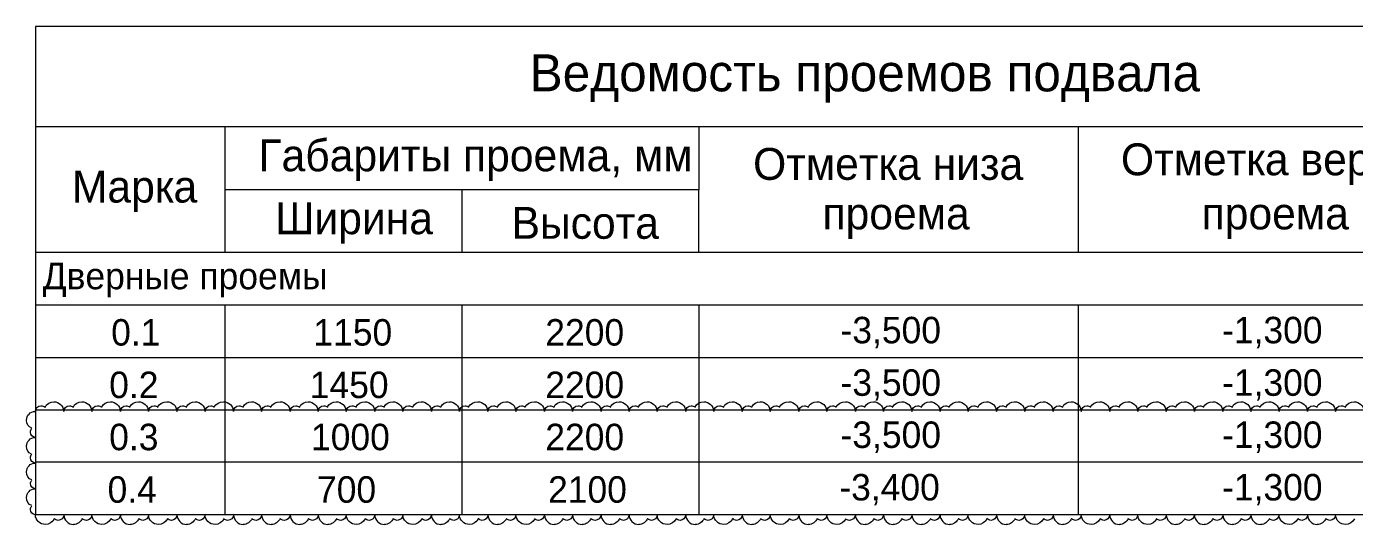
# Model space of a CAD drawing. Header units: millimetres. Extents: x -401725 to 250493, y 305116 to 802890.
# Drawn here: x -375120.19 to -375114.68, y 508966.06 to 508968.13 of the extents above; entities that cross this region are included whole.
import ezdxf

# ---------------------------------------------------------------- set-up
doc = ezdxf.new("R2010")
doc.units = ezdxf.units.MM
doc.layers.add('PDF _Геометрия', color=7, linetype='Continuous', true_color=0x1d1d1d)
doc.layers.add('PDF _Текст', color=7, linetype='Continuous')

msp = doc.modelspace()

# ---------------------------------------------------------------- linework, layer by layer
at = {"layer": 'PDF _Геометрия', "color": 7, "lineweight": 9}
for points in [[(-375120.1564, 508968.1271), (-375120.1564, 508967.7105)], [(-375113.4631, 508968.1271), (-375120.1561, 508968.1271)], [(-375113.4633, 508967.7105), (-375120.1564, 508967.7105), (-375120.1564, 508966.0972)], [(-375119.3697, 508967.7105), (-375119.3697, 508967.4488)], [(-375117.3997, 508967.7105), (-375117.3997, 508967.4488)], [(-375115.8247, 508967.7105), (-375115.8247, 508967.4488)], [(-375119.3697, 508967.4488), (-375119.3697, 508967.1871)], [(-375117.3997, 508967.1871), (-375117.3997, 508967.4488), (-375118.3847, 508967.4488), (-375119.3696, 508967.4488)], [(-375118.3847, 508967.4488), (-375118.3847, 508967.1871)], [(-375115.8247, 508967.4488), (-375115.8247, 508967.1871)], [(-375113.4631, 508967.1871), (-375114.2514, 508967.1871), (-375115.8246, 508967.1871), (-375117.3996, 508967.1871), (-375118.3845, 508967.1871), (-375119.3695, 508967.1871), (-375120.1561, 508967.1871)], [(-375113.4631, 508966.9688), (-375114.2514, 508966.9688), (-375115.8246, 508966.9688), (-375117.3996, 508966.9688), (-375118.3845, 508966.9688), (-375119.3695, 508966.9688), (-375120.1561, 508966.9688)], [(-375119.3697, 508966.9688), (-375119.3697, 508966.7505)], [(-375118.3847, 508966.9688), (-375118.3847, 508966.7505)], [(-375117.3997, 508966.9688), (-375117.3997, 508966.7505)], [(-375115.8247, 508966.9688), (-375115.8247, 508966.7505)], [(-375113.4631, 508966.7505), (-375114.2514, 508966.7505), (-375115.8246, 508966.7505), (-375117.3996, 508966.7505), (-375118.3845, 508966.7505), (-375119.3695, 508966.7505), (-375120.1561, 508966.7505)], [(-375119.3697, 508966.7505), (-375119.3697, 508966.5321)], [(-375118.3847, 508966.7505), (-375118.3847, 508966.5321)], [(-375117.3997, 508966.7505), (-375117.3997, 508966.5321)], [(-375115.8247, 508966.7505), (-375115.8247, 508966.5321)], [(-375113.4631, 508966.5321), (-375114.2514, 508966.5321), (-375115.8246, 508966.5321), (-375117.3996, 508966.5321), (-375118.3845, 508966.5321), (-375119.3695, 508966.5321), (-375120.1561, 508966.5321)], [(-375119.3697, 508966.5321), (-375119.3697, 508966.3155)], [(-375118.3847, 508966.5321), (-375118.3847, 508966.3155)], [(-375117.3997, 508966.5321), (-375117.3997, 508966.3155)], [(-375115.8247, 508966.5321), (-375115.8247, 508966.3155)], [(-375113.4631, 508966.3155), (-375114.2514, 508966.3155), (-375115.8246, 508966.3155), (-375117.3996, 508966.3155), (-375118.3845, 508966.3155), (-375119.3695, 508966.3155), (-375120.1561, 508966.3155)], [(-375119.3697, 508966.3155), (-375119.3697, 508966.0971)], [(-375118.3847, 508966.3155), (-375118.3847, 508966.0971)], [(-375117.3997, 508966.3155), (-375117.3997, 508966.0971)], [(-375115.8247, 508966.3155), (-375115.8247, 508966.0971)], [(-375113.4631, 508966.0971), (-375120.1561, 508966.0971)]]:
    msp.add_lwpolyline(points, dxfattribs=at)
at = {"layer": 'PDF _Геометрия', "color": 1, "lineweight": 9}
for points in [[(-375120.1564, 508966.5271), (-375120.1564, 508966.5271)], [(-375120.0381, 508966.5271), (-375120.0381, 508966.5271)], [(-375119.9214, 508966.5271), (-375119.9214, 508966.5271)], [(-375119.8031, 508966.5271), (-375119.8031, 508966.5271)], [(-375119.6864, 508966.5271), (-375119.6864, 508966.5271)], [(-375119.5681, 508966.5271), (-375119.5681, 508966.5271)], [(-375119.4514, 508966.5271), (-375119.4514, 508966.5271)], [(-375119.3331, 508966.5271), (-375119.3331, 508966.5271)], [(-375119.2164, 508966.5271), (-375119.2164, 508966.5271)], [(-375119.0981, 508966.5271), (-375119.0981, 508966.5271)], [(-375118.9814, 508966.5271), (-375118.9814, 508966.5271)], [(-375118.8647, 508966.5271), (-375118.8647, 508966.5271)], [(-375118.7464, 508966.5271), (-375118.7464, 508966.5271)], [(-375118.6297, 508966.5271), (-375118.6297, 508966.5271)], [(-375118.5114, 508966.5271), (-375118.5114, 508966.5271)], [(-375118.3947, 508966.5271), (-375118.3947, 508966.5271)], [(-375118.2764, 508966.5271), (-375118.2764, 508966.5271)], [(-375118.1597, 508966.5271), (-375118.1597, 508966.5271)], [(-375118.0414, 508966.5271), (-375118.0414, 508966.5271)], [(-375117.9247, 508966.5271), (-375117.9247, 508966.5271)], [(-375117.8064, 508966.5271), (-375117.8064, 508966.5271)], [(-375117.6897, 508966.5271), (-375117.6897, 508966.5271)], [(-375117.5731, 508966.5271), (-375117.5731, 508966.5271)], [(-375117.4547, 508966.5271), (-375117.4547, 508966.5271)], [(-375117.3381, 508966.5271), (-375117.3381, 508966.5271)], [(-375117.2197, 508966.5271), (-375117.2197, 508966.5271)], [(-375117.1031, 508966.5271), (-375117.1031, 508966.5271)], [(-375116.9847, 508966.5271), (-375116.9847, 508966.5271)], [(-375116.8681, 508966.5271), (-375116.8681, 508966.5271)], [(-375116.7497, 508966.5271), (-375116.7497, 508966.5271)], [(-375116.6331, 508966.5271), (-375116.6331, 508966.5271)], [(-375116.5147, 508966.5271), (-375116.5147, 508966.5271)], [(-375116.3981, 508966.5271), (-375116.3981, 508966.5271)], [(-375116.2814, 508966.5271), (-375116.2814, 508966.5271)], [(-375116.1631, 508966.5271), (-375116.1631, 508966.5271)], [(-375116.0464, 508966.5271), (-375116.0464, 508966.5271)], [(-375115.9281, 508966.5271), (-375115.9281, 508966.5271)], [(-375115.8114, 508966.5271), (-375115.8114, 508966.5271)], [(-375115.6931, 508966.5271), (-375115.6931, 508966.5271)], [(-375115.5764, 508966.5271), (-375115.5764, 508966.5271)], [(-375115.4581, 508966.5271), (-375115.4581, 508966.5271)], [(-375115.3414, 508966.5271), (-375115.3414, 508966.5271)], [(-375115.2231, 508966.5271), (-375115.2231, 508966.5271)], [(-375115.1064, 508966.5271), (-375115.1064, 508966.5271)], [(-375114.9897, 508966.5271), (-375114.9897, 508966.5271)], [(-375114.8714, 508966.5271), (-375114.8714, 508966.5271)], [(-375114.7547, 508966.5271), (-375114.7547, 508966.5271)]]:
    msp.add_lwpolyline(points, dxfattribs=at)
for centre in [(-375119.9975, 508966.0977), (-375119.7625, 508966.0977), (-375119.5275, 508966.0977), (-375119.2925, 508966.0977), (-375119.1758, 508966.0977), (-375119.0575, 508966.0977), (-375118.9408, 508966.0977), (-375118.7058, 508966.0977), (-375118.4708, 508966.0977), (-375118.2358, 508966.0977), (-375118.0008, 508966.0977), (-375117.8842, 508966.0977), (-375117.7658, 508966.0977), (-375117.6492, 508966.0977), (-375117.4142, 508966.0977), (-375117.1792, 508966.0977), (-375116.9442, 508966.0977), (-375116.7092, 508966.0977), (-375116.5925, 508966.0977), (-375116.4742, 508966.0977), (-375116.3575, 508966.0977), (-375116.1225, 508966.0977), (-375115.8875, 508966.0977), (-375115.6525, 508966.0977), (-375115.4175, 508966.0977), (-375115.3008, 508966.0977), (-375115.1825, 508966.0977), (-375115.0658, 508966.0977), (-375114.8308, 508966.0977)]:
    msp.add_arc(centre, 0.0406, 180.7811, 269.2189, dxfattribs=at)
for points in [[(-375120.1564, 508966.5271), (-375120.1564, 508966.5404), (-375120.1464, 508966.5504), (-375120.1331, 508966.5504)], [(-375120.1331, 508966.5504), (-375120.1264, 508966.5504), (-375120.1214, 508966.5488), (-375120.1164, 508966.5454)], [(-375120.1164, 508966.5438), (-375120.1097, 508966.5588), (-375120.0947, 508966.5671), (-375120.0797, 508966.5671)], [(-375120.0797, 508966.5671), (-375120.0581, 508966.5671), (-375120.0397, 508966.5505), (-375120.0381, 508966.5271)], [(-375120.0381, 508966.5271), (-375120.0381, 508966.5405), (-375120.0281, 508966.5505), (-375120.0147, 508966.5505)], [(-375120.0147, 508966.5505), (-375120.0097, 508966.5505), (-375120.0047, 508966.5488), (-375119.9997, 508966.5455)], [(-375119.9997, 508966.5438), (-375119.9931, 508966.5588), (-375119.9781, 508966.5671), (-375119.9631, 508966.5671)], [(-375119.9631, 508966.5671), (-375119.9414, 508966.5671), (-375119.9231, 508966.5505), (-375119.9214, 508966.5271)], [(-375119.9214, 508966.5271), (-375119.9214, 508966.5405), (-375119.9114, 508966.5505), (-375119.8981, 508966.5505)], [(-375119.8981, 508966.5505), (-375119.8914, 508966.5505), (-375119.8864, 508966.5488), (-375119.8814, 508966.5455)], [(-375119.8814, 508966.5438), (-375119.8747, 508966.5588), (-375119.8597, 508966.5671), (-375119.8447, 508966.5671)], [(-375119.8447, 508966.5671), (-375119.8231, 508966.5671), (-375119.8047, 508966.5505), (-375119.8031, 508966.5271)], [(-375119.8031, 508966.5271), (-375119.8031, 508966.5405), (-375119.7931, 508966.5505), (-375119.7797, 508966.5505)], [(-375119.7797, 508966.5505), (-375119.7747, 508966.5505), (-375119.7697, 508966.5488), (-375119.7647, 508966.5455)], [(-375119.7647, 508966.5438), (-375119.7581, 508966.5588), (-375119.7431, 508966.5671), (-375119.7281, 508966.5671)], [(-375119.7281, 508966.5671), (-375119.7064, 508966.5671), (-375119.6881, 508966.5505), (-375119.6864, 508966.5271)], [(-375119.6864, 508966.5271), (-375119.6864, 508966.5405), (-375119.6764, 508966.5505), (-375119.6631, 508966.5505)], [(-375119.6631, 508966.5505), (-375119.6581, 508966.5505), (-375119.6514, 508966.5488), (-375119.6481, 508966.5438)], [(-375119.6481, 508966.5455), (-375119.6414, 508966.5588), (-375119.6264, 508966.5671), (-375119.6097, 508966.5671)], [(-375119.6097, 508966.5671), (-375119.5881, 508966.5671), (-375119.5697, 508966.5505), (-375119.5681, 508966.5271)], [(-375119.5681, 508966.5271), (-375119.5681, 508966.5405), (-375119.5581, 508966.5505), (-375119.5447, 508966.5505)], [(-375119.5447, 508966.5505), (-375119.5397, 508966.5505), (-375119.5347, 508966.5488), (-375119.5297, 508966.5455)], [(-375119.5297, 508966.5438), (-375119.5231, 508966.5588), (-375119.5081, 508966.5671), (-375119.4931, 508966.5671)], [(-375119.4931, 508966.5671), (-375119.4714, 508966.5671), (-375119.4531, 508966.5505), (-375119.4514, 508966.5271)], [(-375119.4514, 508966.5271), (-375119.4514, 508966.5405), (-375119.4414, 508966.5505), (-375119.4281, 508966.5505)], [(-375119.4281, 508966.5505), (-375119.4231, 508966.5505), (-375119.4164, 508966.5488), (-375119.4131, 508966.5438)], [(-375119.4131, 508966.5455), (-375119.4064, 508966.5588), (-375119.3914, 508966.5671), (-375119.3747, 508966.5671)], [(-375119.3747, 508966.5671), (-375119.3531, 508966.5671), (-375119.3347, 508966.5505), (-375119.3331, 508966.5271)], [(-375119.3331, 508966.5271), (-375119.3331, 508966.5405), (-375119.3231, 508966.5505), (-375119.3097, 508966.5505)], [(-375119.3097, 508966.5505), (-375119.3047, 508966.5505), (-375119.2997, 508966.5488), (-375119.2947, 508966.5455)], [(-375119.2947, 508966.5438), (-375119.2881, 508966.5588), (-375119.2731, 508966.5671), (-375119.2581, 508966.5671)], [(-375119.2581, 508966.5671), (-375119.2364, 508966.5671), (-375119.2181, 508966.5505), (-375119.2164, 508966.5271)], [(-375119.2164, 508966.5271), (-375119.2164, 508966.5405), (-375119.2064, 508966.5505), (-375119.1931, 508966.5505)], [(-375119.1931, 508966.5505), (-375119.1881, 508966.5505), (-375119.1814, 508966.5488), (-375119.1781, 508966.5438)], [(-375119.1781, 508966.5455), (-375119.1714, 508966.5588), (-375119.1564, 508966.5671), (-375119.1397, 508966.5671)], [(-375119.1397, 508966.5671), (-375119.1181, 508966.5671), (-375119.0997, 508966.5505), (-375119.0981, 508966.5271)], [(-375119.0981, 508966.5271), (-375119.0981, 508966.5405), (-375119.0881, 508966.5505), (-375119.0747, 508966.5505)], [(-375119.0747, 508966.5505), (-375119.0697, 508966.5505), (-375119.0647, 508966.5488), (-375119.0597, 508966.5455)], [(-375119.0597, 508966.5438), (-375119.0531, 508966.5588), (-375119.0381, 508966.5671), (-375119.0231, 508966.5671)], [(-375119.0231, 508966.5671), (-375119.0014, 508966.5671), (-375118.9831, 508966.5505), (-375118.9814, 508966.5271)], [(-375118.9814, 508966.5271), (-375118.9814, 508966.5405), (-375118.9714, 508966.5505), (-375118.9581, 508966.5505)], [(-375118.9581, 508966.5505), (-375118.9531, 508966.5505), (-375118.9464, 508966.5488), (-375118.9431, 508966.5438)], [(-375118.9431, 508966.5455), (-375118.9364, 508966.5588), (-375118.9214, 508966.5671), (-375118.9064, 508966.5671)], [(-375118.9064, 508966.5671), (-375118.8847, 508966.5671), (-375118.8664, 508966.5505), (-375118.8647, 508966.5271)], [(-375118.8647, 508966.5271), (-375118.8647, 508966.5405), (-375118.8547, 508966.5505), (-375118.8414, 508966.5505)], [(-375118.8414, 508966.5505), (-375118.8347, 508966.5505), (-375118.8297, 508966.5488), (-375118.8247, 508966.5455)], [(-375118.8247, 508966.5438), (-375118.8181, 508966.5588), (-375118.8031, 508966.5671), (-375118.7881, 508966.5671)], [(-375118.7881, 508966.5671), (-375118.7664, 508966.5671), (-375118.7481, 508966.5505), (-375118.7464, 508966.5271)], [(-375118.7464, 508966.5271), (-375118.7464, 508966.5405), (-375118.7364, 508966.5505), (-375118.7231, 508966.5505)], [(-375118.7231, 508966.5505), (-375118.7181, 508966.5505), (-375118.7131, 508966.5488), (-375118.7081, 508966.5455)], [(-375118.7081, 508966.5438), (-375118.7014, 508966.5588), (-375118.6864, 508966.5671), (-375118.6714, 508966.5671)], [(-375118.6714, 508966.5671), (-375118.6497, 508966.5671), (-375118.6314, 508966.5505), (-375118.6297, 508966.5271)], [(-375118.6297, 508966.5271), (-375118.6297, 508966.5405), (-375118.6197, 508966.5505), (-375118.6064, 508966.5505)], [(-375118.6064, 508966.5505), (-375118.5997, 508966.5505), (-375118.5947, 508966.5488), (-375118.5897, 508966.5455)], [(-375118.5897, 508966.5438), (-375118.5831, 508966.5588), (-375118.5681, 508966.5671), (-375118.5531, 508966.5671)], [(-375118.5531, 508966.5671), (-375118.5314, 508966.5671), (-375118.5131, 508966.5505), (-375118.5114, 508966.5271)], [(-375118.5114, 508966.5271), (-375118.5114, 508966.5405), (-375118.5014, 508966.5505), (-375118.4881, 508966.5505)], [(-375118.4881, 508966.5505), (-375118.4831, 508966.5505), (-375118.4781, 508966.5488), (-375118.4731, 508966.5455)], [(-375118.4731, 508966.5438), (-375118.4664, 508966.5588), (-375118.4514, 508966.5671), (-375118.4364, 508966.5671)], [(-375118.4364, 508966.5671), (-375118.4147, 508966.5671), (-375118.3964, 508966.5505), (-375118.3947, 508966.5271)], [(-375118.3947, 508966.5271), (-375118.3947, 508966.5405), (-375118.3847, 508966.5505), (-375118.3714, 508966.5505)], [(-375118.3714, 508966.5505), (-375118.3664, 508966.5505), (-375118.3597, 508966.5488), (-375118.3564, 508966.5438)], [(-375118.3564, 508966.5455), (-375118.3497, 508966.5588), (-375118.3347, 508966.5671), (-375118.3181, 508966.5671)], [(-375118.3181, 508966.5671), (-375118.2964, 508966.5671), (-375118.2781, 508966.5505), (-375118.2764, 508966.5271)], [(-375118.2764, 508966.5271), (-375118.2764, 508966.5405), (-375118.2664, 508966.5505), (-375118.2531, 508966.5505)], [(-375118.2531, 508966.5505), (-375118.2481, 508966.5505), (-375118.2431, 508966.5488), (-375118.2381, 508966.5455)], [(-375118.2381, 508966.5438), (-375118.2314, 508966.5588), (-375118.2164, 508966.5671), (-375118.2014, 508966.5671)], [(-375118.2014, 508966.5671), (-375118.1797, 508966.5671), (-375118.1614, 508966.5505), (-375118.1597, 508966.5271)], [(-375118.1597, 508966.5271), (-375118.1597, 508966.5405), (-375118.1497, 508966.5505), (-375118.1364, 508966.5505)], [(-375118.1364, 508966.5505), (-375118.1314, 508966.5505), (-375118.1247, 508966.5488), (-375118.1214, 508966.5438)], [(-375118.1214, 508966.5455), (-375118.1147, 508966.5588), (-375118.0997, 508966.5671), (-375118.0831, 508966.5671)], [(-375118.0831, 508966.5671), (-375118.0614, 508966.5671), (-375118.0431, 508966.5505), (-375118.0414, 508966.5271)], [(-375118.0414, 508966.5271), (-375118.0414, 508966.5405), (-375118.0314, 508966.5505), (-375118.0181, 508966.5505)], [(-375118.0181, 508966.5505), (-375118.0131, 508966.5505), (-375118.0081, 508966.5488), (-375118.0031, 508966.5455)], [(-375118.0031, 508966.5438), (-375117.9964, 508966.5588), (-375117.9814, 508966.5671), (-375117.9664, 508966.5671)], [(-375117.9664, 508966.5671), (-375117.9447, 508966.5671), (-375117.9264, 508966.5505), (-375117.9247, 508966.5271)], [(-375117.9247, 508966.5271), (-375117.9247, 508966.5405), (-375117.9147, 508966.5505), (-375117.9014, 508966.5505)], [(-375117.9014, 508966.5505), (-375117.8964, 508966.5505), (-375117.8897, 508966.5488), (-375117.8864, 508966.5438)], [(-375117.8864, 508966.5455), (-375117.8797, 508966.5588), (-375117.8647, 508966.5671), (-375117.8481, 508966.5671)], [(-375117.8481, 508966.5671), (-375117.8264, 508966.5671), (-375117.8081, 508966.5505), (-375117.8064, 508966.5271)], [(-375117.8064, 508966.5271), (-375117.8064, 508966.5405), (-375117.7964, 508966.5505), (-375117.7831, 508966.5505)], [(-375117.7831, 508966.5505), (-375117.7781, 508966.5505), (-375117.7731, 508966.5488), (-375117.7681, 508966.5455)], [(-375117.7681, 508966.5438), (-375117.7614, 508966.5588), (-375117.7464, 508966.5671), (-375117.7314, 508966.5671)], [(-375117.7314, 508966.5671), (-375117.7097, 508966.5671), (-375117.6914, 508966.5505), (-375117.6897, 508966.5271)], [(-375117.6897, 508966.5271), (-375117.6897, 508966.5405), (-375117.6797, 508966.5505), (-375117.6664, 508966.5505)], [(-375117.6664, 508966.5505), (-375117.6614, 508966.5505), (-375117.6547, 508966.5488), (-375117.6514, 508966.5438)], [(-375117.6514, 508966.5455), (-375117.6447, 508966.5588), (-375117.6297, 508966.5671), (-375117.6147, 508966.5671)], [(-375117.6147, 508966.5671), (-375117.5931, 508966.5671), (-375117.5747, 508966.5505), (-375117.5731, 508966.5271)], [(-375117.5731, 508966.5271), (-375117.5731, 508966.5405), (-375117.5631, 508966.5505), (-375117.5497, 508966.5505)], [(-375117.5497, 508966.5505), (-375117.5431, 508966.5505), (-375117.5381, 508966.5488), (-375117.5331, 508966.5455)], [(-375117.5331, 508966.5438), (-375117.5264, 508966.5588), (-375117.5114, 508966.5671), (-375117.4964, 508966.5671)], [(-375117.4964, 508966.5671), (-375117.4747, 508966.5671), (-375117.4564, 508966.5505), (-375117.4547, 508966.5271)], [(-375117.4547, 508966.5271), (-375117.4547, 508966.5405), (-375117.4447, 508966.5505), (-375117.4314, 508966.5505)], [(-375117.4314, 508966.5505), (-375117.4264, 508966.5505), (-375117.4214, 508966.5488), (-375117.4164, 508966.5455)], [(-375117.4164, 508966.5438), (-375117.4097, 508966.5588), (-375117.3947, 508966.5671), (-375117.3797, 508966.5671)], [(-375117.3797, 508966.5671), (-375117.3581, 508966.5671), (-375117.3397, 508966.5505), (-375117.3381, 508966.5271)], [(-375117.3381, 508966.5271), (-375117.3381, 508966.5405), (-375117.3281, 508966.5505), (-375117.3147, 508966.5505)], [(-375117.3147, 508966.5505), (-375117.3081, 508966.5505), (-375117.3031, 508966.5488), (-375117.2981, 508966.5455)], [(-375117.2981, 508966.5438), (-375117.2914, 508966.5588), (-375117.2764, 508966.5671), (-375117.2614, 508966.5671)], [(-375117.2614, 508966.5671), (-375117.2397, 508966.5671), (-375117.2214, 508966.5505), (-375117.2197, 508966.5271)], [(-375117.2197, 508966.5271), (-375117.2197, 508966.5405), (-375117.2097, 508966.5505), (-375117.1964, 508966.5505)], [(-375117.1964, 508966.5505), (-375117.1914, 508966.5505), (-375117.1864, 508966.5488), (-375117.1814, 508966.5455)], [(-375117.1814, 508966.5438), (-375117.1747, 508966.5588), (-375117.1597, 508966.5671), (-375117.1447, 508966.5671)], [(-375117.1447, 508966.5671), (-375117.1231, 508966.5671), (-375117.1047, 508966.5505), (-375117.1031, 508966.5271)], [(-375117.1031, 508966.5271), (-375117.1031, 508966.5405), (-375117.0931, 508966.5505), (-375117.0797, 508966.5505)], [(-375117.0797, 508966.5505), (-375117.0747, 508966.5505), (-375117.0681, 508966.5488), (-375117.0647, 508966.5438)], [(-375117.0647, 508966.5455), (-375117.0581, 508966.5588), (-375117.0431, 508966.5671), (-375117.0264, 508966.5671)], [(-375117.0264, 508966.5671), (-375117.0047, 508966.5671), (-375116.9864, 508966.5505), (-375116.9847, 508966.5271)], [(-375116.9847, 508966.5271), (-375116.9847, 508966.5405), (-375116.9747, 508966.5505), (-375116.9614, 508966.5505)], [(-375116.9614, 508966.5505), (-375116.9564, 508966.5505), (-375116.9514, 508966.5488), (-375116.9464, 508966.5455)], [(-375116.9464, 508966.5438), (-375116.9397, 508966.5588), (-375116.9247, 508966.5671), (-375116.9097, 508966.5671)], [(-375116.9097, 508966.5671), (-375116.8881, 508966.5671), (-375116.8697, 508966.5505), (-375116.8681, 508966.5271)], [(-375116.8681, 508966.5271), (-375116.8681, 508966.5405), (-375116.8581, 508966.5505), (-375116.8447, 508966.5505)], [(-375116.8447, 508966.5505), (-375116.8397, 508966.5505), (-375116.8331, 508966.5488), (-375116.8297, 508966.5438)], [(-375116.8297, 508966.5455), (-375116.8231, 508966.5588), (-375116.8081, 508966.5671), (-375116.7914, 508966.5671)], [(-375116.7914, 508966.5671), (-375116.7697, 508966.5671), (-375116.7514, 508966.5505), (-375116.7497, 508966.5271)], [(-375116.7497, 508966.5271), (-375116.7497, 508966.5405), (-375116.7397, 508966.5505), (-375116.7264, 508966.5505)], [(-375116.7264, 508966.5505), (-375116.7214, 508966.5505), (-375116.7164, 508966.5488), (-375116.7114, 508966.5455)], [(-375116.7114, 508966.5438), (-375116.7047, 508966.5588), (-375116.6897, 508966.5671), (-375116.6747, 508966.5671)], [(-375116.6747, 508966.5671), (-375116.6531, 508966.5671), (-375116.6347, 508966.5505), (-375116.6331, 508966.5271)], [(-375116.6331, 508966.5271), (-375116.6331, 508966.5405), (-375116.6231, 508966.5505), (-375116.6097, 508966.5505)], [(-375116.6097, 508966.5505), (-375116.6047, 508966.5505), (-375116.5981, 508966.5488), (-375116.5947, 508966.5438)], [(-375116.5947, 508966.5455), (-375116.5881, 508966.5588), (-375116.5731, 508966.5671), (-375116.5564, 508966.5671)], [(-375116.5564, 508966.5671), (-375116.5347, 508966.5671), (-375116.5164, 508966.5505), (-375116.5147, 508966.5271)], [(-375116.5147, 508966.5271), (-375116.5147, 508966.5405), (-375116.5047, 508966.5505), (-375116.4914, 508966.5505)], [(-375116.4914, 508966.5505), (-375116.4864, 508966.5505), (-375116.4814, 508966.5488), (-375116.4764, 508966.5455)], [(-375116.4764, 508966.5438), (-375116.4697, 508966.5588), (-375116.4547, 508966.5671), (-375116.4397, 508966.5671)], [(-375116.4397, 508966.5671), (-375116.4181, 508966.5671), (-375116.3997, 508966.5505), (-375116.3981, 508966.5271)], [(-375116.3981, 508966.5271), (-375116.3981, 508966.5405), (-375116.3881, 508966.5505), (-375116.3747, 508966.5505)], [(-375116.3747, 508966.5505), (-375116.3697, 508966.5505), (-375116.3631, 508966.5488), (-375116.3597, 508966.5438)], [(-375116.3597, 508966.5455), (-375116.3531, 508966.5588), (-375116.3381, 508966.5671), (-375116.3231, 508966.5671)], [(-375116.3231, 508966.5671), (-375116.3014, 508966.5671), (-375116.2831, 508966.5505), (-375116.2814, 508966.5271)], [(-375116.2814, 508966.5271), (-375116.2814, 508966.5405), (-375116.2714, 508966.5505), (-375116.2581, 508966.5505)], [(-375116.2581, 508966.5505), (-375116.2514, 508966.5505), (-375116.2464, 508966.5488), (-375116.2414, 508966.5455)], [(-375116.2414, 508966.5438), (-375116.2347, 508966.5588), (-375116.2197, 508966.5671), (-375116.2047, 508966.5671)], [(-375116.2047, 508966.5671), (-375116.1831, 508966.5671), (-375116.1647, 508966.5505), (-375116.1631, 508966.5271)], [(-375116.1631, 508966.5271), (-375116.1631, 508966.5405), (-375116.1531, 508966.5505), (-375116.1397, 508966.5505)], [(-375116.1397, 508966.5505), (-375116.1347, 508966.5505), (-375116.1297, 508966.5488), (-375116.1247, 508966.5455)], [(-375116.1247, 508966.5438), (-375116.1181, 508966.5588), (-375116.1031, 508966.5671), (-375116.0881, 508966.5671)], [(-375116.0881, 508966.5671), (-375116.0664, 508966.5671), (-375116.0481, 508966.5505), (-375116.0464, 508966.5271)], [(-375116.0464, 508966.5271), (-375116.0464, 508966.5405), (-375116.0364, 508966.5505), (-375116.0231, 508966.5505)], [(-375116.0231, 508966.5505), (-375116.0164, 508966.5505), (-375116.0114, 508966.5488), (-375116.0064, 508966.5455)], [(-375116.0064, 508966.5438), (-375115.9997, 508966.5588), (-375115.9847, 508966.5671), (-375115.9697, 508966.5671)], [(-375115.9697, 508966.5671), (-375115.9481, 508966.5671), (-375115.9297, 508966.5505), (-375115.9281, 508966.5271)], [(-375115.9281, 508966.5271), (-375115.9281, 508966.5405), (-375115.9181, 508966.5505), (-375115.9047, 508966.5505)], [(-375115.9047, 508966.5505), (-375115.8997, 508966.5505), (-375115.8947, 508966.5488), (-375115.8897, 508966.5455)], [(-375115.8897, 508966.5438), (-375115.8831, 508966.5588), (-375115.8681, 508966.5671), (-375115.8531, 508966.5671)], [(-375115.8531, 508966.5671), (-375115.8314, 508966.5671), (-375115.8131, 508966.5505), (-375115.8114, 508966.5271)], [(-375115.8114, 508966.5271), (-375115.8114, 508966.5405), (-375115.8014, 508966.5505), (-375115.7881, 508966.5505)], [(-375115.7881, 508966.5505), (-375115.7831, 508966.5505), (-375115.7764, 508966.5488), (-375115.7731, 508966.5438)], [(-375115.7731, 508966.5455), (-375115.7664, 508966.5588), (-375115.7514, 508966.5671), (-375115.7347, 508966.5671)], [(-375115.7347, 508966.5671), (-375115.7131, 508966.5671), (-375115.6947, 508966.5505), (-375115.6931, 508966.5271)], [(-375115.6931, 508966.5271), (-375115.6931, 508966.5405), (-375115.6831, 508966.5505), (-375115.6697, 508966.5505)], [(-375115.6697, 508966.5505), (-375115.6647, 508966.5505), (-375115.6597, 508966.5488), (-375115.6547, 508966.5455)], [(-375115.6547, 508966.5438), (-375115.6481, 508966.5588), (-375115.6331, 508966.5671), (-375115.6181, 508966.5671)], [(-375115.6181, 508966.5671), (-375115.5964, 508966.5671), (-375115.5781, 508966.5505), (-375115.5764, 508966.5271)], [(-375115.5764, 508966.5271), (-375115.5764, 508966.5405), (-375115.5664, 508966.5505), (-375115.5531, 508966.5505)], [(-375115.5531, 508966.5505), (-375115.5481, 508966.5505), (-375115.5414, 508966.5488), (-375115.5381, 508966.5438)], [(-375115.5381, 508966.5455), (-375115.5314, 508966.5588), (-375115.5164, 508966.5671), (-375115.4997, 508966.5671)], [(-375115.4997, 508966.5671), (-375115.4781, 508966.5671), (-375115.4597, 508966.5505), (-375115.4581, 508966.5271)], [(-375115.4581, 508966.5271), (-375115.4581, 508966.5405), (-375115.4481, 508966.5505), (-375115.4347, 508966.5505)], [(-375115.4347, 508966.5505), (-375115.4297, 508966.5505), (-375115.4247, 508966.5488), (-375115.4197, 508966.5455)], [(-375115.4197, 508966.5438), (-375115.4131, 508966.5588), (-375115.3981, 508966.5671), (-375115.3831, 508966.5671)], [(-375115.3831, 508966.5671), (-375115.3614, 508966.5671), (-375115.3431, 508966.5505), (-375115.3414, 508966.5271)], [(-375115.3414, 508966.5271), (-375115.3414, 508966.5405), (-375115.3314, 508966.5505), (-375115.3181, 508966.5505)], [(-375115.3181, 508966.5505), (-375115.3131, 508966.5505), (-375115.3064, 508966.5488), (-375115.3031, 508966.5438)], [(-375115.3031, 508966.5455), (-375115.2964, 508966.5588), (-375115.2814, 508966.5671), (-375115.2647, 508966.5671)], [(-375115.2647, 508966.5671), (-375115.2431, 508966.5671), (-375115.2247, 508966.5505), (-375115.2231, 508966.5271)], [(-375115.2231, 508966.5271), (-375115.2231, 508966.5405), (-375115.2131, 508966.5505), (-375115.1997, 508966.5505)], [(-375115.1997, 508966.5505), (-375115.1947, 508966.5505), (-375115.1897, 508966.5488), (-375115.1847, 508966.5455)], [(-375115.1847, 508966.5438), (-375115.1781, 508966.5588), (-375115.1631, 508966.5671), (-375115.1481, 508966.5671)], [(-375115.1481, 508966.5671), (-375115.1264, 508966.5671), (-375115.1081, 508966.5505), (-375115.1064, 508966.5271)], [(-375115.1064, 508966.5271), (-375115.1064, 508966.5405), (-375115.0964, 508966.5505), (-375115.0831, 508966.5505)], [(-375115.0831, 508966.5505), (-375115.0781, 508966.5505), (-375115.0714, 508966.5488), (-375115.0681, 508966.5438)], [(-375115.0681, 508966.5455), (-375115.0614, 508966.5588), (-375115.0464, 508966.5671), (-375115.0314, 508966.5671)], [(-375115.0314, 508966.5671), (-375115.0097, 508966.5671), (-375114.9914, 508966.5505), (-375114.9897, 508966.5271)], [(-375114.9897, 508966.5271), (-375114.9897, 508966.5405), (-375114.9797, 508966.5505), (-375114.9664, 508966.5505)], [(-375114.9664, 508966.5505), (-375114.9597, 508966.5505), (-375114.9547, 508966.5488), (-375114.9497, 508966.5455)], [(-375114.9497, 508966.5438), (-375114.9431, 508966.5588), (-375114.9281, 508966.5671), (-375114.9131, 508966.5671)], [(-375114.9131, 508966.5671), (-375114.8914, 508966.5671), (-375114.8731, 508966.5505), (-375114.8714, 508966.5271)], [(-375114.8714, 508966.5271), (-375114.8714, 508966.5405), (-375114.8614, 508966.5505), (-375114.8481, 508966.5505)], [(-375114.8481, 508966.5505), (-375114.8431, 508966.5505), (-375114.8381, 508966.5488), (-375114.8331, 508966.5455)], [(-375114.8331, 508966.5438), (-375114.8264, 508966.5588), (-375114.8114, 508966.5671), (-375114.7964, 508966.5671)], [(-375114.7964, 508966.5671), (-375114.7747, 508966.5671), (-375114.7564, 508966.5505), (-375114.7547, 508966.5271)], [(-375114.7547, 508966.5271), (-375114.7547, 508966.5405), (-375114.7447, 508966.5505), (-375114.7314, 508966.5505)], [(-375114.7314, 508966.5505), (-375114.7247, 508966.5505), (-375114.7197, 508966.5488), (-375114.7147, 508966.5455)], [(-375114.7147, 508966.5438), (-375114.7081, 508966.5588), (-375114.6931, 508966.5671), (-375114.6781, 508966.5671)], [(-375114.6781, 508966.5671), (-375114.6564, 508966.5671), (-375114.6381, 508966.5505), (-375114.6364, 508966.5271)], [(-375120.1931, 508966.4904), (-375120.1931, 508966.5104), (-375120.1781, 508966.5271), (-375120.1564, 508966.5271)], [(-375120.1714, 508966.4571), (-375120.1847, 508966.4621), (-375120.1931, 508966.4755), (-375120.1931, 508966.4904)], [(-375120.1764, 508966.4404), (-375120.1764, 508966.4471), (-375120.1747, 508966.4521), (-375120.1714, 508966.4554)], [(-375120.1564, 508966.4188), (-375120.1681, 508966.4204), (-375120.1764, 508966.4288), (-375120.1764, 508966.4404)], [(-375120.1931, 508966.3821), (-375120.1931, 508966.4021), (-375120.1781, 508966.4188), (-375120.1564, 508966.4188)], [(-375120.1731, 508966.3488), (-375120.1864, 508966.3554), (-375120.1931, 508966.3671), (-375120.1931, 508966.3821)], [(-375120.1764, 508966.3338), (-375120.1764, 508966.3404), (-375120.1747, 508966.3454), (-375120.1714, 508966.3488)], [(-375120.1564, 508966.3121), (-375120.1681, 508966.3138), (-375120.1764, 508966.3221), (-375120.1764, 508966.3338)], [(-375120.1931, 508966.2754), (-375120.1931, 508966.2954), (-375120.1781, 508966.3121), (-375120.1564, 508966.3121)], [(-375120.1714, 508966.2421), (-375120.1847, 508966.2471), (-375120.1931, 508966.2605), (-375120.1931, 508966.2754)], [(-375120.1764, 508966.2271), (-375120.1764, 508966.2321), (-375120.1747, 508966.2371), (-375120.1714, 508966.2404)], [(-375120.1564, 508966.2054), (-375120.1681, 508966.2071), (-375120.1764, 508966.2154), (-375120.1764, 508966.2271)], [(-375120.1931, 508966.1688), (-375120.1931, 508966.1888), (-375120.1781, 508966.2054), (-375120.1564, 508966.2054)], [(-375120.1714, 508966.1355), (-375120.1847, 508966.1405), (-375120.1931, 508966.1538), (-375120.1931, 508966.1688)], [(-375120.1764, 508966.1188), (-375120.1764, 508966.1254), (-375120.1747, 508966.1304), (-375120.1714, 508966.1338)], [(-375120.1564, 508966.0971), (-375120.1681, 508966.0988), (-375120.1764, 508966.1071), (-375120.1764, 508966.1188)], [(-375120.1147, 508966.0571), (-375120.1381, 508966.0571), (-375120.1564, 508966.0755), (-375120.1564, 508966.0971)], [(-375120.0781, 508966.0805), (-375120.0847, 508966.0671), (-375120.0997, 508966.0571), (-375120.1147, 508966.0571)], [(-375120.0614, 508966.0738), (-375120.0681, 508966.0738), (-375120.0747, 508966.0771), (-375120.0781, 508966.0821)], [(-375120.0381, 508966.0971), (-375120.0381, 508966.0855), (-375120.0497, 508966.0738), (-375120.0614, 508966.0738)], [(-375119.9614, 508966.0821), (-375119.9681, 508966.0671), (-375119.9814, 508966.0571), (-375119.9981, 508966.0571)], [(-375119.9447, 508966.0738), (-375119.9514, 508966.0738), (-375119.9564, 508966.0771), (-375119.9614, 508966.0805)], [(-375119.9214, 508966.0971), (-375119.9214, 508966.0855), (-375119.9331, 508966.0738), (-375119.9447, 508966.0738)], [(-375119.8797, 508966.0571), (-375119.9031, 508966.0571), (-375119.9214, 508966.0755), (-375119.9214, 508966.0971)], [(-375119.8431, 508966.0805), (-375119.8497, 508966.0671), (-375119.8647, 508966.0571), (-375119.8797, 508966.0571)], [(-375119.8264, 508966.0738), (-375119.8331, 508966.0738), (-375119.8397, 508966.0771), (-375119.8431, 508966.0821)], [(-375119.8031, 508966.0971), (-375119.8031, 508966.0855), (-375119.8147, 508966.0738), (-375119.8264, 508966.0738)], [(-375119.7264, 508966.0821), (-375119.7331, 508966.0671), (-375119.7464, 508966.0571), (-375119.7631, 508966.0571)], [(-375119.7097, 508966.0738), (-375119.7164, 508966.0738), (-375119.7214, 508966.0771), (-375119.7264, 508966.0805)], [(-375119.6864, 508966.0971), (-375119.6864, 508966.0855), (-375119.6981, 508966.0738), (-375119.7097, 508966.0738)], [(-375119.6447, 508966.0571), (-375119.6681, 508966.0571), (-375119.6864, 508966.0755), (-375119.6864, 508966.0971)], [(-375119.6081, 508966.0805), (-375119.6147, 508966.0671), (-375119.6297, 508966.0571), (-375119.6447, 508966.0571)], [(-375119.5914, 508966.0738), (-375119.5981, 508966.0738), (-375119.6047, 508966.0771), (-375119.6081, 508966.0821)], [(-375119.5681, 508966.0971), (-375119.5681, 508966.0855), (-375119.5797, 508966.0738), (-375119.5914, 508966.0738)], [(-375119.4914, 508966.0821), (-375119.4981, 508966.0671), (-375119.5114, 508966.0571), (-375119.5281, 508966.0571)], [(-375119.4747, 508966.0738), (-375119.4814, 508966.0738), (-375119.4864, 508966.0771), (-375119.4914, 508966.0805)], [(-375119.4514, 508966.0971), (-375119.4514, 508966.0855), (-375119.4631, 508966.0738), (-375119.4747, 508966.0738)], [(-375119.4097, 508966.0571), (-375119.4331, 508966.0571), (-375119.4514, 508966.0755), (-375119.4514, 508966.0971)], [(-375119.3731, 508966.0805), (-375119.3797, 508966.0671), (-375119.3947, 508966.0571), (-375119.4097, 508966.0571)], [(-375119.3581, 508966.0738), (-375119.3647, 508966.0738), (-375119.3697, 508966.0771), (-375119.3747, 508966.0805)], [(-375119.3331, 508966.0971), (-375119.3331, 508966.0855), (-375119.3447, 508966.0738), (-375119.3581, 508966.0738)], [(-375119.2564, 508966.0821), (-375119.2631, 508966.0671), (-375119.2764, 508966.0571), (-375119.2931, 508966.0571)], [(-375119.2397, 508966.0738), (-375119.2464, 508966.0738), (-375119.2514, 508966.0771), (-375119.2564, 508966.0805)], [(-375119.2164, 508966.0971), (-375119.2164, 508966.0855), (-375119.2281, 508966.0738), (-375119.2397, 508966.0738)], [(-375119.1397, 508966.0821), (-375119.1464, 508966.0671), (-375119.1597, 508966.0571), (-375119.1764, 508966.0571)], [(-375119.1231, 508966.0738), (-375119.1297, 508966.0738), (-375119.1347, 508966.0771), (-375119.1397, 508966.0805)], [(-375119.0981, 508966.0971), (-375119.0981, 508966.0855), (-375119.1097, 508966.0738), (-375119.1231, 508966.0738)], [(-375119.0214, 508966.0821), (-375119.0281, 508966.0671), (-375119.0414, 508966.0571), (-375119.0581, 508966.0571)], [(-375119.0047, 508966.0738), (-375119.0114, 508966.0738), (-375119.0164, 508966.0771), (-375119.0214, 508966.0805)], [(-375118.9814, 508966.0971), (-375118.9814, 508966.0855), (-375118.9931, 508966.0738), (-375119.0047, 508966.0738)], [(-375118.9047, 508966.0821), (-375118.9114, 508966.0671), (-375118.9247, 508966.0571), (-375118.9414, 508966.0571)], [(-375118.8881, 508966.0738), (-375118.8947, 508966.0738), (-375118.8997, 508966.0771), (-375118.9047, 508966.0805)], [(-375118.8647, 508966.0971), (-375118.8647, 508966.0855), (-375118.8764, 508966.0738), (-375118.8881, 508966.0738)], [(-375118.8231, 508966.0571), (-375118.8464, 508966.0571), (-375118.8647, 508966.0755), (-375118.8647, 508966.0971)], [(-375118.7864, 508966.0805), (-375118.7931, 508966.0671), (-375118.8081, 508966.0571), (-375118.8231, 508966.0571)], [(-375118.7697, 508966.0738), (-375118.7764, 508966.0738), (-375118.7831, 508966.0771), (-375118.7864, 508966.0821)], [(-375118.7464, 508966.0971), (-375118.7464, 508966.0855), (-375118.7581, 508966.0738), (-375118.7697, 508966.0738)], [(-375118.6697, 508966.0821), (-375118.6764, 508966.0671), (-375118.6897, 508966.0571), (-375118.7064, 508966.0571)], [(-375118.6531, 508966.0738), (-375118.6597, 508966.0738), (-375118.6647, 508966.0771), (-375118.6697, 508966.0805)], [(-375118.6297, 508966.0971), (-375118.6297, 508966.0855), (-375118.6414, 508966.0738), (-375118.6531, 508966.0738)], [(-375118.5881, 508966.0571), (-375118.6114, 508966.0571), (-375118.6297, 508966.0755), (-375118.6297, 508966.0971)], [(-375118.5514, 508966.0805), (-375118.5581, 508966.0671), (-375118.5731, 508966.0571), (-375118.5881, 508966.0571)], [(-375118.5347, 508966.0738), (-375118.5414, 508966.0738), (-375118.5481, 508966.0771), (-375118.5514, 508966.0821)], [(-375118.5114, 508966.0971), (-375118.5114, 508966.0855), (-375118.5231, 508966.0738), (-375118.5347, 508966.0738)], [(-375118.4347, 508966.0821), (-375118.4414, 508966.0671), (-375118.4547, 508966.0571), (-375118.4714, 508966.0571)], [(-375118.4181, 508966.0738), (-375118.4247, 508966.0738), (-375118.4297, 508966.0771), (-375118.4347, 508966.0805)], [(-375118.3947, 508966.0971), (-375118.3947, 508966.0855), (-375118.4064, 508966.0738), (-375118.4181, 508966.0738)], [(-375118.3531, 508966.0571), (-375118.3764, 508966.0571), (-375118.3947, 508966.0755), (-375118.3947, 508966.0971)], [(-375118.3164, 508966.0805), (-375118.3231, 508966.0671), (-375118.3381, 508966.0571), (-375118.3531, 508966.0571)], [(-375118.2997, 508966.0738), (-375118.3064, 508966.0738), (-375118.3131, 508966.0771), (-375118.3164, 508966.0821)], [(-375118.2764, 508966.0971), (-375118.2764, 508966.0855), (-375118.2881, 508966.0738), (-375118.2997, 508966.0738)], [(-375118.1997, 508966.0821), (-375118.2064, 508966.0671), (-375118.2197, 508966.0571), (-375118.2364, 508966.0571)], [(-375118.1831, 508966.0738), (-375118.1897, 508966.0738), (-375118.1947, 508966.0771), (-375118.1997, 508966.0805)], [(-375118.1597, 508966.0971), (-375118.1597, 508966.0855), (-375118.1714, 508966.0738), (-375118.1831, 508966.0738)], [(-375118.1181, 508966.0571), (-375118.1414, 508966.0571), (-375118.1597, 508966.0755), (-375118.1597, 508966.0971)], [(-375118.0814, 508966.0805), (-375118.0881, 508966.0671), (-375118.1031, 508966.0571), (-375118.1181, 508966.0571)], [(-375118.0664, 508966.0738), (-375118.0731, 508966.0738), (-375118.0781, 508966.0771), (-375118.0831, 508966.0805)], [(-375118.0414, 508966.0971), (-375118.0414, 508966.0855), (-375118.0531, 508966.0738), (-375118.0664, 508966.0738)], [(-375117.9647, 508966.0821), (-375117.9714, 508966.0671), (-375117.9847, 508966.0571), (-375118.0014, 508966.0571)], [(-375117.9481, 508966.0738), (-375117.9547, 508966.0738), (-375117.9597, 508966.0771), (-375117.9647, 508966.0805)], [(-375117.9247, 508966.0971), (-375117.9247, 508966.0855), (-375117.9364, 508966.0738), (-375117.9481, 508966.0738)], [(-375117.8481, 508966.0821), (-375117.8547, 508966.0671), (-375117.8681, 508966.0571), (-375117.8847, 508966.0571)], [(-375117.8314, 508966.0738), (-375117.8381, 508966.0738), (-375117.8431, 508966.0771), (-375117.8481, 508966.0805)], [(-375117.8064, 508966.0971), (-375117.8064, 508966.0855), (-375117.8181, 508966.0738), (-375117.8314, 508966.0738)], [(-375117.7297, 508966.0821), (-375117.7364, 508966.0671), (-375117.7497, 508966.0571), (-375117.7664, 508966.0571)], [(-375117.7131, 508966.0738), (-375117.7197, 508966.0738), (-375117.7247, 508966.0771), (-375117.7297, 508966.0805)], [(-375117.6897, 508966.0971), (-375117.6897, 508966.0855), (-375117.7014, 508966.0738), (-375117.7131, 508966.0738)], [(-375117.6131, 508966.0821), (-375117.6197, 508966.0671), (-375117.6331, 508966.0571), (-375117.6497, 508966.0571)], [(-375117.5964, 508966.0738), (-375117.6031, 508966.0738), (-375117.6081, 508966.0771), (-375117.6131, 508966.0805)], [(-375117.5731, 508966.0971), (-375117.5731, 508966.0855), (-375117.5847, 508966.0738), (-375117.5964, 508966.0738)], [(-375117.5314, 508966.0571), (-375117.5547, 508966.0571), (-375117.5731, 508966.0755), (-375117.5731, 508966.0971)], [(-375117.4947, 508966.0805), (-375117.5014, 508966.0671), (-375117.5164, 508966.0571), (-375117.5314, 508966.0571)], [(-375117.4781, 508966.0738), (-375117.4847, 508966.0738), (-375117.4914, 508966.0771), (-375117.4947, 508966.0821)], [(-375117.4547, 508966.0971), (-375117.4547, 508966.0855), (-375117.4664, 508966.0738), (-375117.4781, 508966.0738)], [(-375117.3781, 508966.0821), (-375117.3847, 508966.0671), (-375117.3981, 508966.0571), (-375117.4147, 508966.0571)], [(-375117.3614, 508966.0738), (-375117.3681, 508966.0738), (-375117.3731, 508966.0771), (-375117.3781, 508966.0805)], [(-375117.3381, 508966.0971), (-375117.3381, 508966.0855), (-375117.3497, 508966.0738), (-375117.3614, 508966.0738)], [(-375117.2964, 508966.0571), (-375117.3197, 508966.0571), (-375117.3381, 508966.0755), (-375117.3381, 508966.0971)], [(-375117.2597, 508966.0805), (-375117.2664, 508966.0671), (-375117.2814, 508966.0571), (-375117.2964, 508966.0571)], [(-375117.2431, 508966.0738), (-375117.2497, 508966.0738), (-375117.2564, 508966.0771), (-375117.2597, 508966.0821)], [(-375117.2197, 508966.0971), (-375117.2197, 508966.0855), (-375117.2314, 508966.0738), (-375117.2431, 508966.0738)], [(-375117.1431, 508966.0821), (-375117.1497, 508966.0671), (-375117.1631, 508966.0571), (-375117.1797, 508966.0571)], [(-375117.1264, 508966.0738), (-375117.1331, 508966.0738), (-375117.1381, 508966.0771), (-375117.1431, 508966.0805)], [(-375117.1031, 508966.0971), (-375117.1031, 508966.0855), (-375117.1147, 508966.0738), (-375117.1264, 508966.0738)], [(-375117.0614, 508966.0571), (-375117.0847, 508966.0571), (-375117.1031, 508966.0755), (-375117.1031, 508966.0971)], [(-375117.0247, 508966.0805), (-375117.0314, 508966.0671), (-375117.0464, 508966.0571), (-375117.0614, 508966.0571)], [(-375117.0081, 508966.0738), (-375117.0147, 508966.0738), (-375117.0214, 508966.0771), (-375117.0247, 508966.0821)], [(-375116.9847, 508966.0971), (-375116.9847, 508966.0855), (-375116.9964, 508966.0738), (-375117.0081, 508966.0738)], [(-375116.9081, 508966.0821), (-375116.9147, 508966.0671), (-375116.9281, 508966.0571), (-375116.9447, 508966.0571)], [(-375116.8914, 508966.0738), (-375116.8981, 508966.0738), (-375116.9031, 508966.0771), (-375116.9081, 508966.0805)], [(-375116.8681, 508966.0971), (-375116.8681, 508966.0855), (-375116.8797, 508966.0738), (-375116.8914, 508966.0738)], [(-375116.8264, 508966.0571), (-375116.8497, 508966.0571), (-375116.8681, 508966.0755), (-375116.8681, 508966.0971)], [(-375116.7897, 508966.0805), (-375116.7964, 508966.0671), (-375116.8114, 508966.0571), (-375116.8264, 508966.0571)], [(-375116.7747, 508966.0738), (-375116.7814, 508966.0738), (-375116.7864, 508966.0771), (-375116.7914, 508966.0805)], [(-375116.7497, 508966.0971), (-375116.7497, 508966.0855), (-375116.7614, 508966.0738), (-375116.7747, 508966.0738)], [(-375116.6731, 508966.0821), (-375116.6797, 508966.0671), (-375116.6931, 508966.0571), (-375116.7097, 508966.0571)], [(-375116.6564, 508966.0738), (-375116.6631, 508966.0738), (-375116.6681, 508966.0771), (-375116.6731, 508966.0805)], [(-375116.6331, 508966.0971), (-375116.6331, 508966.0855), (-375116.6447, 508966.0738), (-375116.6564, 508966.0738)], [(-375116.5564, 508966.0821), (-375116.5631, 508966.0671), (-375116.5764, 508966.0571), (-375116.5931, 508966.0571)], [(-375116.5397, 508966.0738), (-375116.5464, 508966.0738), (-375116.5514, 508966.0771), (-375116.5564, 508966.0805)], [(-375116.5147, 508966.0971), (-375116.5147, 508966.0855), (-375116.5264, 508966.0738), (-375116.5397, 508966.0738)], [(-375116.4381, 508966.0821), (-375116.4447, 508966.0671), (-375116.4581, 508966.0571), (-375116.4747, 508966.0571)], [(-375116.4214, 508966.0738), (-375116.4281, 508966.0738), (-375116.4331, 508966.0771), (-375116.4381, 508966.0805)], [(-375116.3981, 508966.0971), (-375116.3981, 508966.0855), (-375116.4097, 508966.0738), (-375116.4214, 508966.0738)], [(-375116.3214, 508966.0821), (-375116.3281, 508966.0671), (-375116.3414, 508966.0571), (-375116.3581, 508966.0571)], [(-375116.3047, 508966.0738), (-375116.3114, 508966.0738), (-375116.3164, 508966.0771), (-375116.3214, 508966.0805)], [(-375116.2814, 508966.0971), (-375116.2814, 508966.0855), (-375116.2931, 508966.0738), (-375116.3047, 508966.0738)], [(-375116.2397, 508966.0571), (-375116.2631, 508966.0571), (-375116.2814, 508966.0755), (-375116.2814, 508966.0971)], [(-375116.2031, 508966.0805), (-375116.2097, 508966.0671), (-375116.2247, 508966.0571), (-375116.2397, 508966.0571)], [(-375116.1864, 508966.0738), (-375116.1931, 508966.0738), (-375116.1997, 508966.0771), (-375116.2031, 508966.0821)], [(-375116.1631, 508966.0971), (-375116.1631, 508966.0855), (-375116.1747, 508966.0738), (-375116.1864, 508966.0738)], [(-375116.0864, 508966.0821), (-375116.0931, 508966.0671), (-375116.1064, 508966.0571), (-375116.1231, 508966.0571)], [(-375116.0697, 508966.0738), (-375116.0764, 508966.0738), (-375116.0814, 508966.0771), (-375116.0864, 508966.0805)], [(-375116.0464, 508966.0971), (-375116.0464, 508966.0855), (-375116.0581, 508966.0738), (-375116.0697, 508966.0738)], [(-375116.0047, 508966.0571), (-375116.0281, 508966.0571), (-375116.0464, 508966.0755), (-375116.0464, 508966.0971)], [(-375115.9681, 508966.0805), (-375115.9747, 508966.0671), (-375115.9897, 508966.0571), (-375116.0047, 508966.0571)], [(-375115.9514, 508966.0738), (-375115.9581, 508966.0738), (-375115.9647, 508966.0771), (-375115.9681, 508966.0821)], [(-375115.9281, 508966.0971), (-375115.9281, 508966.0855), (-375115.9397, 508966.0738), (-375115.9514, 508966.0738)], [(-375115.8514, 508966.0821), (-375115.8581, 508966.0671), (-375115.8714, 508966.0571), (-375115.8881, 508966.0571)], [(-375115.8347, 508966.0738), (-375115.8414, 508966.0738), (-375115.8464, 508966.0771), (-375115.8514, 508966.0805)], [(-375115.8114, 508966.0971), (-375115.8114, 508966.0855), (-375115.8231, 508966.0738), (-375115.8347, 508966.0738)], [(-375115.7697, 508966.0571), (-375115.7931, 508966.0571), (-375115.8114, 508966.0755), (-375115.8114, 508966.0971)], [(-375115.7331, 508966.0805), (-375115.7397, 508966.0671), (-375115.7547, 508966.0571), (-375115.7697, 508966.0571)], [(-375115.7164, 508966.0738), (-375115.7231, 508966.0738), (-375115.7297, 508966.0771), (-375115.7331, 508966.0821)], [(-375115.6931, 508966.0971), (-375115.6931, 508966.0855), (-375115.7047, 508966.0738), (-375115.7164, 508966.0738)], [(-375115.6164, 508966.0821), (-375115.6231, 508966.0671), (-375115.6364, 508966.0571), (-375115.6531, 508966.0571)], [(-375115.5997, 508966.0738), (-375115.6064, 508966.0738), (-375115.6114, 508966.0771), (-375115.6164, 508966.0805)], [(-375115.5764, 508966.0971), (-375115.5764, 508966.0855), (-375115.5881, 508966.0738), (-375115.5997, 508966.0738)], [(-375115.5347, 508966.0571), (-375115.5581, 508966.0571), (-375115.5764, 508966.0755), (-375115.5764, 508966.0971)], [(-375115.4981, 508966.0805), (-375115.5047, 508966.0671), (-375115.5197, 508966.0571), (-375115.5347, 508966.0571)], [(-375115.4831, 508966.0738), (-375115.4897, 508966.0738), (-375115.4947, 508966.0771), (-375115.4997, 508966.0805)], [(-375115.4581, 508966.0971), (-375115.4581, 508966.0855), (-375115.4697, 508966.0738), (-375115.4831, 508966.0738)], [(-375115.3814, 508966.0821), (-375115.3881, 508966.0671), (-375115.4014, 508966.0571), (-375115.4181, 508966.0571)], [(-375115.3647, 508966.0738), (-375115.3714, 508966.0738), (-375115.3764, 508966.0771), (-375115.3814, 508966.0805)], [(-375115.3414, 508966.0971), (-375115.3414, 508966.0855), (-375115.3531, 508966.0738), (-375115.3647, 508966.0738)], [(-375115.2647, 508966.0821), (-375115.2714, 508966.0671), (-375115.2847, 508966.0571), (-375115.3014, 508966.0571)], [(-375115.2481, 508966.0738), (-375115.2547, 508966.0738), (-375115.2597, 508966.0771), (-375115.2647, 508966.0805)], [(-375115.2231, 508966.0971), (-375115.2231, 508966.0855), (-375115.2347, 508966.0738), (-375115.2481, 508966.0738)], [(-375115.1464, 508966.0821), (-375115.1531, 508966.0671), (-375115.1664, 508966.0571), (-375115.1831, 508966.0571)], [(-375115.1297, 508966.0738), (-375115.1364, 508966.0738), (-375115.1414, 508966.0771), (-375115.1464, 508966.0805)], [(-375115.1064, 508966.0971), (-375115.1064, 508966.0855), (-375115.1181, 508966.0738), (-375115.1297, 508966.0738)], [(-375115.0297, 508966.0821), (-375115.0364, 508966.0671), (-375115.0497, 508966.0571), (-375115.0664, 508966.0571)], [(-375115.0131, 508966.0738), (-375115.0197, 508966.0738), (-375115.0247, 508966.0771), (-375115.0297, 508966.0805)], [(-375114.9897, 508966.0971), (-375114.9897, 508966.0855), (-375115.0014, 508966.0738), (-375115.0131, 508966.0738)], [(-375114.9481, 508966.0571), (-375114.9714, 508966.0571), (-375114.9897, 508966.0755), (-375114.9897, 508966.0971)], [(-375114.9114, 508966.0805), (-375114.9181, 508966.0671), (-375114.9331, 508966.0571), (-375114.9481, 508966.0571)], [(-375114.8947, 508966.0738), (-375114.9014, 508966.0738), (-375114.9081, 508966.0771), (-375114.9114, 508966.0821)], [(-375114.8714, 508966.0971), (-375114.8714, 508966.0855), (-375114.8831, 508966.0738), (-375114.8947, 508966.0738)], [(-375114.7947, 508966.0821), (-375114.8014, 508966.0671), (-375114.8147, 508966.0571), (-375114.8314, 508966.0571)], [(-375114.7781, 508966.0738), (-375114.7847, 508966.0738), (-375114.7897, 508966.0771), (-375114.7947, 508966.0805)], [(-375114.7547, 508966.0971), (-375114.7547, 508966.0855), (-375114.7664, 508966.0738), (-375114.7781, 508966.0738)], [(-375114.7131, 508966.0571), (-375114.7364, 508966.0571), (-375114.7547, 508966.0755), (-375114.7547, 508966.0971)], [(-375114.6764, 508966.0805), (-375114.6831, 508966.0671), (-375114.6981, 508966.0571), (-375114.7131, 508966.0571)]]:
    msp.add_open_spline(points, degree=3, dxfattribs=at)

# ---------------------------------------------------------------- texts
at = {"layer": 'PDF _Текст', "attachment_point": 4, "style": ''}
for s, insert, char_height in [('Ведомость проемов подвала', (-375118.1031, 508967.9114), 0.153921), ('Габариты проема, мм', (-375119.2297, 508967.5717), 0.132496), ('Отметка низа', (-375117.1747, 508967.5551), 0.132496), ('Отметка верха', (-375115.6464, 508967.5551), 0.132496), ('Марка', (-375120.0047, 508967.4417), 0.1325), ('Ширина', (-375119.1597, 508967.3101), 0.1325), ('Высота', (-375118.1781, 508967.3101), 0.1325), ('проема', (-375116.8864, 508967.3301), 0.1325), ('проема', (-375115.3114, 508967.3301), 0.1325), ('Дверные проемы', (-375120.1264, 508967.0733), 0.110087), ('0.1', (-375119.8414, 508966.855), 0.11009), ('1150', (-375119.0014, 508966.855), 0.11009), ('2200', (-375118.038, 508966.855), 0.11009), ('-3,500', (-375116.8114, 508966.855), 0.11009), ('-1,300', (-375115.2264, 508966.855), 0.11009), ('0.2', (-375119.8497, 508966.6367), 0.11009), ('1450', (-375119.0164, 508966.6367), 0.11009), ('2200', (-375118.038, 508966.6367), 0.11009), ('-3,500', (-375116.8114, 508966.6367), 0.11009), ('-1,300', (-375115.2264, 508966.6367), 0.11009), ('0.3', (-375119.8497, 508966.42), 0.11009), ('1000', (-375119.0114, 508966.42), 0.11009), ('2200', (-375118.038, 508966.42), 0.11009), ('-3,500', (-375116.8114, 508966.42), 0.11009), ('-1,300', (-375115.2264, 508966.42), 0.11009), ('0.4', (-375119.8564, 508966.2017), 0.11009), ('700', (-375118.9864, 508966.2017), 0.11009), ('2100', (-375118.0264, 508966.2017), 0.11009), ('-3,400', (-375116.8164, 508966.2017), 0.11009), ('-1,300', (-375115.2264, 508966.2017), 0.11009)]:
    msp.add_mtext(s, dxfattribs=dict(at, insert=insert, char_height=char_height))

doc.saveas('drawing.dxf')
